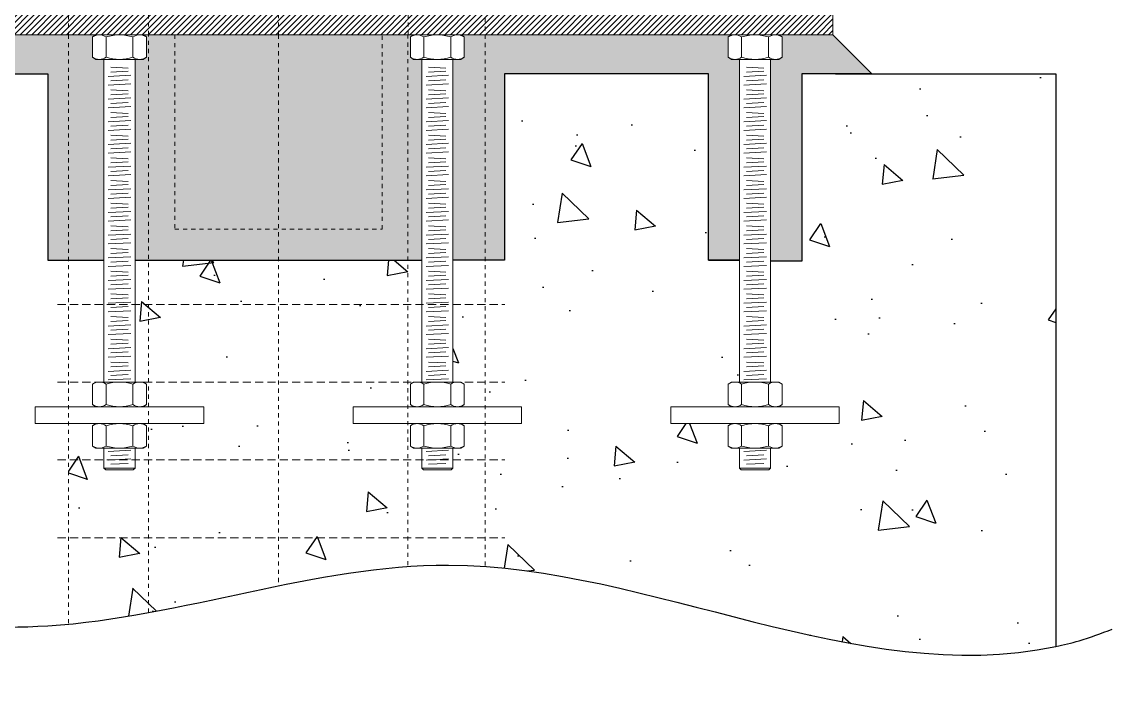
# Model space of a CAD drawing. Header units: millimetres. Extents: x -6949 to 305728, y -55091 to 76684.
# Drawn here: x 16731 to 17573, y -55091 to -54577 of the extents above; entities that cross this region are included whole.
import ezdxf

# ---------------------------------------------------------------- set-up
doc = ezdxf.new("R2010")
doc.units = ezdxf.units.MM
doc.linetypes.add('Tratteggio lungo', pattern=[9.525, 6.35, -3.175])
doc.linetypes.add('Tratto', pattern=[6.35, 3.175, -3.175])
for name, color, linetype, lineweight in [('armatura', 1, 'Continuous', 15), ('bulloni', 5, 'Continuous', 18), ('piastra', 30, 'Continuous', 18), ('S20', 7, 'Continuous', 25), ('tratteggio', 7, 'Tratto', 15)]:
    doc.layers.add(name, color=color, linetype=linetype, lineweight=lineweight)

# ---------------------------------------------------------------- blocks, each defined once
blk = doc.blocks.new('*U90')
at = {"layer": 'bulloni'}
for p, q in [((-8.67, -0.28), (8.67, 0.69)), ((-6.67, 6.94), (6.67, 6.2)), ((-6.67, 3.17), (6.67, 3.91)), ((-8.67, -6.94), (8.67, -5.97)), ((-6.67, -3.5), (6.67, -2.75))]:
    blk.add_line(p, q, dxfattribs=at)
blk = doc.blocks.new('*U91')
at = {"color": 0, "linetype": 'ByBlock', "lineweight": -2, "transparency": 16777216}
for p in [(0, 227.5), (0, 210), (0, 192.5), (0, 175), (0, 157.5), (0, 140), (0, 122.5), (0, 105), (0, 87.5), (0, 70), (0, 52.5), (0, 35), (0, 17.5), (0, 0)]:
    blk.add_blockref('*U90', p, dxfattribs=at)
blk = doc.blocks.new('*U92')
at = {"layer": 'bulloni'}
for p, q in [((-8.67, -0.28), (8.67, 0.69)), ((-6.67, 6.94), (6.67, 6.2)), ((-6.67, 3.17), (6.67, 3.91)), ((-8.67, -6.94), (8.67, -5.97)), ((-6.67, -3.5), (6.67, -2.75))]:
    blk.add_line(p, q, dxfattribs=at)
blk = doc.blocks.new('*U93')
at = {"color": 0, "linetype": 'ByBlock', "lineweight": -2, "transparency": 16777216}
for p in [(0, 227.5), (0, 210), (0, 192.5), (0, 175), (0, 157.5), (0, 140), (0, 122.5), (0, 105), (0, 87.5), (0, 70), (0, 52.5), (0, 35), (0, 17.5), (0, 0)]:
    blk.add_blockref('*U92', p, dxfattribs=at)
blk = doc.blocks.new('*U94')
at = {"layer": 'bulloni'}
for p, q in [((-8.67, -0.28), (8.67, 0.69)), ((-6.67, 6.94), (6.67, 6.2)), ((-6.67, 3.17), (6.67, 3.91)), ((-8.67, -6.94), (8.67, -5.97)), ((-6.67, -3.5), (6.67, -2.75))]:
    blk.add_line(p, q, dxfattribs=at)
blk = doc.blocks.new('*U95')
at = {"color": 0, "linetype": 'ByBlock', "lineweight": -2, "transparency": 16777216}
for p in [(0, 227.5), (0, 210), (0, 192.5), (0, 175), (0, 157.5), (0, 140), (0, 122.5), (0, 105), (0, 87.5), (0, 70), (0, 52.5), (0, 35), (0, 17.5), (0, 0)]:
    blk.add_blockref('*U94', p, dxfattribs=at)

msp = doc.modelspace()

# ---------------------------------------------------------------- hatches: boundary and pattern name
h = msp.add_hatch()
h.set_pattern_fill('ANSI31', color=256)
h.set_pattern_definition([(45, (-600, -541.2806), (-2.24506403, 2.24506403), [])])
h.paths.add_polyline_path([(16758.6084, -54566.7173), (16501.1084, -54566.7173), (16501.1084, -54586.7173), (16758.6084, -54586.7173)])
h.paths.add_polyline_path([(16791.171, -54566.7173), (16758.6084, -54566.7173), (16758.6084, -54586.7173), (16791.171, -54586.7173)])
h.paths.add_polyline_path([(16876.421, -54568.8982), (16876.421, -54566.7173), (16791.171, -54566.7173), (16791.171, -54586.7173), (16876.421, -54586.7173)])
h.paths.add_polyline_path([(16981.7958, -54566.7173), (16876.421, -54566.7173), (16876.421, -54586.7173), (16981.7958, -54586.7173)])
h.paths.add_polyline_path([(17067.0458, -54566.7173), (16981.7958, -54566.7173), (16981.7958, -54586.7173), (17067.0458, -54586.7173)])
h.paths.add_polyline_path([(17103.8985, -54566.7173), (17067.0458, -54566.7173), (17067.0458, -54586.7173), (17103.8302, -54586.7173)])
h.paths.add_polyline_path([(17357.1084, -54566.7173), (17103.8985, -54566.7173), (17103.8302, -54586.7173), (17357.1084, -54586.7173)])
h = msp.add_hatch()
h.set_pattern_fill('AR-SAND', color=256, scale=0.18, angle=48)
h.paths.add_polyline_path([(16929.1084, -54586.7173), (16849.1084, -54586.7173), (16849.1084, -54736.7173), (16929.1084, -54736.7173)], flags=17)
h.paths.add_polyline_path([(17009.1084, -54586.7173), (16929.1084, -54586.7173), (16929.1084, -54736.7173), (17009.1084, -54736.7173)], flags=17)
h.paths.add_polyline_path([(16929.1084, -54736.7173), (16849.1084, -54736.7173), (16849.1084, -54586.7173), (16828.8911, -54586.7173), (16828.8911, -54760.7173), (16929.1084, -54760.7173)])
h.paths.add_polyline_path([(17029.0748, -54586.7173), (17009.1084, -54586.7173), (17009.1084, -54736.7173), (16929.1084, -54736.7173), (16929.1084, -54760.7173), (17029.0748, -54760.7173)])
h.paths.add_polyline_path([(17039.7084, -54605.7173), (17033.4418, -54605.7173), (17031.4671, -54604.4036, -0.01834401), (17030.9238, -54604.0421), (17030.9238, -54588.3925, -0.01834401), (17031.4671, -54588.0311), (17033.4418, -54586.7173), (17029.0748, -54586.7173), (17029.0748, -54760.7173), (17039.7084, -54760.7173)])
h.paths.add_polyline_path([(17088.6484, -54586.7173), (17069.9751, -54586.7173), (17071.9497, -54588.0311, -0.01834401), (17072.4931, -54588.3925), (17072.4931, -54604.0421, -0.01834401), (17071.9497, -54604.4036), (17069.9751, -54605.7173), (17063.7084, -54605.7173), (17063.7084, -54760.7173), (17088.6484, -54760.7173)])
h.paths.add_polyline_path([(17103.6051, -54616.7173), (17207.3584, -54616.7173), (17261.0084, -54616.7173), (17261.0084, -54760.7173), (17285.0084, -54760.7173), (17285.0084, -54605.7173), (17278.7418, -54605.7173), (17276.7671, -54604.4036, -0.01834401), (17276.2238, -54604.0421), (17276.2238, -54588.3925, -0.01834401), (17276.7671, -54588.0311), (17278.7418, -54586.7173), (17088.6484, -54586.7173), (17088.6484, -54760.7173), (17103.6051, -54760.7173)])
h.paths.add_polyline_path([(17333.0084, -54616.7173), (17387.1084, -54616.7173), (17357.1084, -54586.7173), (17315.2751, -54586.7173), (17317.2497, -54588.0311, -0.01834401), (17317.7931, -54588.3925), (17317.7931, -54604.0421, -0.01834401), (17317.2497, -54604.4036), (17315.2751, -54605.7173), (17309.0084, -54605.7173), (17309.0084, -54761.409), (17333.0084, -54761.409)])
h.paths.add_polyline_path([(16794.4084, -54605.7173), (16788.1418, -54605.7173), (16786.1671, -54604.4036, -0.01834401), (16785.6238, -54604.0421), (16785.6238, -54588.3925, -0.01834401), (16786.1671, -54588.0311), (16788.1418, -54586.7173), (16766.9533, -54586.7173), (16766.9533, -54760.7173), (16794.4084, -54760.7173)])
h.paths.add_polyline_path([(16828.8911, -54586.7173), (16824.6751, -54586.7173), (16826.6497, -54588.0311, -0.01834401), (16827.1931, -54588.3925), (16827.1931, -54604.0421, -0.01834401), (16826.6497, -54604.4036), (16824.6751, -54605.7173), (16818.4084, -54605.7173), (16818.4084, -54760.7173), (16828.8911, -54760.7173)])
h.paths.add_polyline_path([(16597.1084, -54616.7173), (16650.8584, -54616.7173), (16751.091, -54616.7173), (16751.091, -54760.7173), (16766.9533, -54760.7173), (16766.9533, -54586.7173), (16579.3751, -54586.7173), (16581.3497, -54588.0311, -0.01834401), (16581.8931, -54588.3925), (16581.8931, -54604.0421, -0.01834401), (16581.3497, -54604.4036), (16579.3751, -54605.7173), (16573.1084, -54605.7173), (16573.1084, -54760.7173), (16597.1084, -54760.7173)])
h.paths.add_polyline_path([(16549.1084, -54605.7173), (16542.8418, -54605.7173), (16540.8671, -54604.4036, -0.01834401), (16540.3238, -54604.0421), (16540.3238, -54588.3925, -0.01834401), (16540.8671, -54588.0311), (16542.8418, -54586.7173), (16501.1084, -54586.7173), (16471.1084, -54616.7173), (16525.1084, -54616.7173), (16525.1084, -54761.409), (16549.1084, -54761.409)])
at = {"true_color": 0xc7c8ca}
h = msp.add_hatch(dxfattribs=at)
h.set_pattern_fill('AR-CONC', color=9, angle=-90)
edge = h.paths.add_edge_path()
edge.add_spline(control_points=[(17088.6484, -54997.0031), (17103.9923, -54998.091), (17119.357, -54999.9547), (17134.7357, -55002.3861)], knot_values=[825.79694302, 825.79694302, 825.79694302, 825.79694302, 872.20362236, 872.20362236, 872.20362236, 872.20362236], degree=3, periodic=0)
edge.add_spline(control_points=[(17134.7357, -55002.3861), (17147.0907, -55004.3394), (17159.4548, -55006.659), (17171.8242, -55009.237)], knot_values=[872.20362236, 872.20362236, 872.20362236, 872.20362236, 909.4863751, 909.4863751, 909.4863751, 909.4863751], degree=3, periodic=0)
edge.add_spline(control_points=[(17171.8242, -55009.237), (17189.5736, -55012.9362), (17207.334, -55017.1673), (17225.095, -55021.6111)], knot_values=[909.4863751, 909.4863751, 909.4863751, 909.4863751, 962.98491576, 962.98491576, 962.98491576, 962.98491576], degree=3, periodic=0)
edge.add_spline(control_points=[(17225.095, -55021.6111), (17252.697, -55028.5172), (17280.3002, -55035.9372), (17307.8648, -55042.6731)], knot_values=[962.98491576, 962.98491576, 962.98491576, 962.98491576, 1046.12629718, 1046.12629718, 1046.12629718, 1046.12629718], degree=3, periodic=0)
edge.add_spline(control_points=[(17307.8648, -55042.6731), (17321.5627, -55046.0205), (17335.251, -55049.1989), (17348.9249, -55052.0614)], knot_values=[1046.12629718, 1046.12629718, 1046.12629718, 1046.12629718, 1087.44234325, 1087.44234325, 1087.44234325, 1087.44234325], degree=3, periodic=0)
edge.add_spline(control_points=[(17348.9249, -55052.0614), (17379.3834, -55058.4376), (17409.7703, -55063.2463), (17440.0317, -55064.8629)], knot_values=[1087.44234325, 1087.44234325, 1087.44234325, 1087.44234325, 1179.4735113, 1179.4735113, 1179.4735113, 1179.4735113], degree=3, periodic=0)
edge.add_spline(control_points=[(17440.0317, -55064.8629), (17446.8506, -55065.2272), (17453.6631, -55065.4294), (17460.4686, -55065.4509)], knot_values=[1179.4735113, 1179.4735113, 1179.4735113, 1179.4735113, 1200.21107938, 1200.21107938, 1200.21107938, 1200.21107938], degree=3, periodic=0)
edge.add_spline(control_points=[(17460.4686, -55065.4509), (17469.5943, -55065.4798), (17478.7075, -55065.1838), (17487.8067, -55064.5181)], knot_values=[1200.21107938, 1200.21107938, 1200.21107938, 1200.21107938, 1228.01889083, 1228.01889083, 1228.01889083, 1228.01889083], degree=3, periodic=0)
edge.add_spline(control_points=[(17487.8067, -55064.5181), (17494.4457, -55064.0324), (17501.0773, -55063.3499), (17507.7009, -55062.4532)], knot_values=[1228.01889083, 1228.01889083, 1228.01889083, 1228.01889083, 1248.30858461, 1248.30858461, 1248.30858461, 1248.30858461], degree=3, periodic=0)
edge.add_spline(control_points=[(17507.7009, -55062.4532), (17514.8464, -55061.4858), (17521.9825, -55060.2691), (17529.1084, -55058.7812)], knot_values=[1248.30858461, 1248.30858461, 1248.30858461, 1248.30858461, 1270.19713433, 1270.19713433, 1270.19713433, 1270.19713433], degree=3, periodic=0)
edge.add_line((17529.1084, -55058.7812), (17529.1084, -54616.7173))
edge.add_line((17529.1084, -54616.7173), (17359.1084, -54616.7173))
edge.add_line((17359.1084, -54616.7173), (17333.0084, -54616.7173))
edge.add_line((17333.0084, -54616.7173), (17333.0084, -54761.409))
edge.add_line((17333.0084, -54761.409), (17309.0084, -54761.409))
edge.add_line((17309.0084, -54761.409), (17309.0084, -54854.7173))
edge.add_line((17309.0084, -54854.7173), (17315.2751, -54854.7173))
edge.add_line((17315.2751, -54854.7173), (17317.2497, -54856.0311))
edge.add_arc((17312.5969, -54863.6137), 8.8963, 54.2621471, 58.465813, ccw=False)
edge.add_line((17317.7931, -54856.3925), (17317.7931, -54872.0421))
edge.add_arc((17312.5969, -54864.821), 8.8963, 301.534187, 305.7378529, ccw=False)
edge.add_line((17317.2497, -54872.4036), (17315.2751, -54873.7173))
edge.add_line((17315.2751, -54873.7173), (17362.0084, -54873.7173))
edge.add_line((17362.0084, -54873.7173), (17362.0084, -54886.7173))
edge.add_line((17362.0084, -54886.7173), (17315.2751, -54886.7173))
edge.add_line((17315.2751, -54886.7173), (17317.2497, -54888.0311))
edge.add_arc((17312.5969, -54895.6137), 8.8963, 54.2621471, 58.465813, ccw=False)
edge.add_line((17317.7931, -54888.3925), (17317.7931, -54904.0421))
edge.add_arc((17312.5969, -54896.821), 8.8963, 301.534187, 305.7378529, ccw=False)
edge.add_line((17317.2497, -54904.4036), (17315.2751, -54905.7173))
edge.add_line((17315.2751, -54905.7173), (17309.0084, -54905.7173))
edge.add_line((17309.0084, -54905.7173), (17309.0084, -54921.0584))
edge.add_line((17309.0084, -54921.0584), (17307.6751, -54922.3917))
edge.add_line((17307.6751, -54922.3917), (17286.3418, -54922.3917))
edge.add_line((17286.3418, -54922.3917), (17285.0084, -54921.0584))
edge.add_line((17285.0084, -54921.0584), (17285.0084, -54905.7173))
edge.add_line((17285.0084, -54905.7173), (17278.7418, -54905.7173))
edge.add_line((17278.7418, -54905.7173), (17276.7671, -54904.4036))
edge.add_arc((17281.42, -54896.821), 8.8963, 234.2621471, 238.465813, ccw=False)
edge.add_line((17276.2238, -54904.0421), (17276.2238, -54888.3925))
edge.add_arc((17281.42, -54895.6137), 8.8963, 121.534187, 125.7378529, ccw=False)
edge.add_line((17276.7671, -54888.0311), (17278.7418, -54886.7173))
edge.add_line((17278.7418, -54886.7173), (17232.0084, -54886.7173))
edge.add_line((17232.0084, -54886.7173), (17232.0084, -54873.7173))
edge.add_line((17232.0084, -54873.7173), (17278.7418, -54873.7173))
edge.add_line((17278.7418, -54873.7173), (17276.7671, -54872.4036))
edge.add_arc((17281.42, -54864.821), 8.8963, 234.2621471, 238.465813, ccw=False)
edge.add_line((17276.2238, -54872.0421), (17276.2238, -54856.3925))
edge.add_arc((17281.42, -54863.6137), 8.8963, 121.534187, 125.7378529, ccw=False)
edge.add_line((17276.7671, -54856.0311), (17278.7418, -54854.7173))
edge.add_line((17278.7418, -54854.7173), (17285.0084, -54854.7173))
edge.add_line((17285.0084, -54854.7173), (17285.0084, -54760.7173))
edge.add_line((17285.0084, -54760.7173), (17261.0084, -54760.7173))
edge.add_line((17261.0084, -54760.7173), (17261.0084, -54616.7173))
edge.add_line((17261.0084, -54616.7173), (17207.3584, -54616.7173))
edge.add_line((17207.3584, -54616.7173), (17088.6484, -54616.7173))
edge.add_line((17088.6484, -54616.7173), (17088.6484, -54873.7173))
edge.add_line((17088.6484, -54873.7173), (17116.7084, -54873.7173))
edge.add_line((17116.7084, -54873.7173), (17116.7084, -54886.7173))
edge.add_line((17116.7084, -54886.7173), (17088.6484, -54886.7173))
edge.add_line((17088.6484, -54886.7173), (17088.6484, -54997.0031))
h.paths.add_polyline_path([(16929.1084, -54760.7173), (16849.1084, -54760.7173), (16848.9337, -54760.7173), (16840.9838, -54760.7173), (16841.1586, -54760.7173), (16828.8911, -54760.7173), (16828.8911, -54794.8286), (16929.1084, -54794.8286)])
h.paths.add_polyline_path([(17029.0748, -54760.7173), (17017.0583, -54760.7173), (17009.1084, -54760.7173), (16929.1084, -54760.7173), (16929.1084, -54794.8286), (17029.0748, -54794.8286)])
h.paths.add_polyline_path([(17103.6051, -54616.7173), (17103.6051, -54760.7173), (17063.7084, -54760.7173), (17063.7084, -54794.8286), (17103.6051, -54794.8286)])
h.paths.add_polyline_path([(17039.7084, -54760.7173), (17029.0748, -54760.7173), (17029.0748, -54794.8286), (17039.7084, -54794.8286)])
h.paths.add_polyline_path([(17039.7084, -54794.8286), (17029.0748, -54794.8286), (17029.0748, -54854.8286), (17033.2745, -54854.8286), (17033.4418, -54854.7173), (17039.7084, -54854.7173)])
h.paths.add_polyline_path([(17088.6484, -54794.8286), (17063.7084, -54794.8286), (17063.7084, -54854.7173), (17069.9751, -54854.7173), (17088.6484, -54854.7787)])
edge = h.paths.add_edge_path()
edge.add_line((17088.6484, -54886.7173), (17069.9751, -54886.7173))
edge.add_line((17069.9751, -54886.7173), (17071.9497, -54888.0311))
edge.add_arc((17067.2969, -54895.6137), 8.8963, 54.2621471, 58.465813, ccw=False)
edge.add_line((17072.4931, -54888.3925), (17072.4931, -54904.0421))
edge.add_arc((17067.2969, -54896.821), 8.8963, 301.534187, 305.7378529, ccw=False)
edge.add_line((17071.9497, -54904.4036), (17069.9751, -54905.7173))
edge.add_line((17069.9751, -54905.7173), (17063.7084, -54905.7173))
edge.add_line((17063.7084, -54905.7173), (17063.7084, -54914.8286))
edge.add_line((17063.7084, -54914.8286), (17088.6484, -54914.8286))
edge.add_line((17088.6484, -54914.8286), (17088.6484, -54886.7173))
edge = h.paths.add_edge_path()
edge.add_line((17088.6484, -54854.8286), (17070.1423, -54854.8286))
edge.add_line((17070.1423, -54854.8286), (17071.9497, -54856.0311))
edge.add_arc((17067.2969, -54863.6137), 8.8963, 54.2621471, 58.465813, ccw=False)
edge.add_line((17072.4931, -54856.3925), (17072.4931, -54872.0421))
edge.add_arc((17067.2969, -54864.821), 8.8963, 301.534187, 305.7378529, ccw=False)
edge.add_line((17071.9497, -54872.4036), (17069.9751, -54873.7173))
edge.add_line((17069.9751, -54873.7173), (17088.6484, -54873.7173))
edge.add_line((17088.6484, -54873.7173), (17088.6484, -54854.8286))
edge = h.paths.add_edge_path()
edge.add_line((17039.7084, -54905.7173), (17033.4418, -54905.7173))
edge.add_line((17033.4418, -54905.7173), (17031.4671, -54904.4036))
edge.add_arc((17036.12, -54896.821), 8.8963, 234.2621471, 238.465813, ccw=False)
edge.add_line((17030.9238, -54904.0421), (17030.9238, -54888.3925))
edge.add_arc((17036.12, -54895.6137), 8.8963, 121.534187, 125.7378529, ccw=False)
edge.add_line((17031.4671, -54888.0311), (17033.4418, -54886.7173))
edge.add_line((17033.4418, -54886.7173), (17029.0748, -54886.7173))
edge.add_line((17029.0748, -54886.7173), (17029.0748, -54914.8286))
edge.add_line((17029.0748, -54914.8286), (17039.7084, -54914.8286))
edge.add_line((17039.7084, -54914.8286), (17039.7084, -54905.7173))
edge = h.paths.add_edge_path()
edge.add_arc((17036.12, -54863.6137), 8.8963, 121.534187, 125.7378529, ccw=False)
edge.add_line((17031.4671, -54856.0311), (17033.2745, -54854.8286))
edge.add_line((17033.2745, -54854.8286), (17029.0748, -54854.8286))
edge.add_line((17029.0748, -54854.8286), (17029.0748, -54873.7173))
edge.add_line((17029.0748, -54873.7173), (17033.4418, -54873.7173))
edge.add_line((17033.4418, -54873.7173), (17031.4671, -54872.4036))
edge.add_arc((17036.12, -54864.821), 8.8963, 234.2621471, 238.465813, ccw=False)
edge.add_line((17030.9238, -54872.0421), (17030.9238, -54856.3925))
h.paths.add_polyline_path([(17029.0748, -54854.8286), (16929.1084, -54854.8286), (16929.1084, -54914.8286), (17029.0748, -54914.8286), (17029.0748, -54886.7173), (16986.7084, -54886.7173), (16986.7084, -54873.7173), (17029.0748, -54873.7173)])
h.paths.add_polyline_path([(17029.0748, -54914.8286), (16929.1084, -54914.8286), (16929.1084, -54974.8286), (17029.0748, -54974.8286)])
h.paths.add_polyline_path([(17088.6484, -54914.8286), (17063.7084, -54914.8286), (17063.7084, -54921.0584), (17062.3751, -54922.3917), (17041.0418, -54922.3917), (17039.7084, -54921.0584), (17039.7084, -54914.8286), (17029.0748, -54914.8286), (17029.0748, -54974.8286), (17088.6484, -54974.8286)])
edge = h.paths.add_edge_path()
edge.add_spline(control_points=[(16929.1084, -55011.9335), (16937.033, -55010.3189), (16944.9569, -55008.7582), (16952.8813, -55007.286)], knot_values=[664.2963679, 664.2963679, 664.2963679, 664.2963679, 688.40806451, 688.40806451, 688.40806451, 688.40806451], degree=3, periodic=0)
edge.add_spline(control_points=[(16952.9902, -55007.2658), (16953.1582, -55007.2346), (16953.3262, -55007.2034), (16953.4942, -55007.1723)], knot_values=[688.51852786, 688.51852786, 688.51852786, 688.51852786, 689.02971656, 689.02971656, 689.02971656, 689.02971656], degree=3, periodic=0)
edge.add_spline(control_points=[(16953.4942, -55007.1723), (16954.265, -55007.0296), (16955.0358, -55006.8877), (16955.8066, -55006.7466)], knot_values=[689.02971656, 689.02971656, 689.02971656, 689.02971656, 691.37502114, 691.37502114, 691.37502114, 691.37502114], degree=3, periodic=0)
edge.add_spline(control_points=[(16960.9538, -55005.8183), (16959.2386, -55006.123), (16957.5235, -55006.4325), (16955.8084, -55006.7463)], knot_values=[691.37686233, 691.37686233, 691.37686233, 691.37686233, 696.59529987, 696.59529987, 696.59529987, 696.59529987], degree=3, periodic=0)
edge.add_spline(control_points=[(16962.214, -55005.5952), (16961.8729, -55005.6554), (16961.5318, -55005.7157), (16961.1907, -55005.7762)], knot_values=[696.83548208, 696.83548208, 696.83548208, 696.83548208, 697.87326546, 697.87326546, 697.87326546, 697.87326546], degree=3, periodic=0)
edge.add_spline(control_points=[(16962.214, -55005.5952), (16962.8537, -55005.4824), (16963.4934, -55005.3703), (16964.1332, -55005.2588)], knot_values=[697.87326546, 697.87326546, 697.87326546, 697.87326546, 699.81965699, 699.81965699, 699.81965699, 699.81965699], degree=3, periodic=0)
edge.add_spline(control_points=[(16964.1332, -55005.2588), (16964.8094, -55005.141), (16965.4856, -55005.0239), (16966.1618, -55004.9077)], knot_values=[699.81965699, 699.81965699, 699.81965699, 699.81965699, 701.87690437, 701.87690437, 701.87690437, 701.87690437], degree=3, periodic=0)
edge.add_spline(control_points=[(16967.2651, -55004.7187), (16966.8975, -55004.7814), (16966.5298, -55004.8444), (16966.1621, -55004.9076)], knot_values=[701.87718085, 701.87718085, 701.87718085, 701.87718085, 702.99575618, 702.99575618, 702.99575618, 702.99575618], degree=3, periodic=0)
edge.add_spline(control_points=[(16967.6247, -55004.6574), (16970.4072, -55004.1837), (16973.19, -55003.7235), (16975.973, -55003.2784)], knot_values=[703.36034073, 703.36034073, 703.36034073, 703.36034073, 711.82557127, 711.82557127, 711.82557127, 711.82557127], degree=3, periodic=0)
edge.add_spline(control_points=[(16975.973, -55003.2784), (16976.8696, -55003.135), (16977.7662, -55002.9931), (16978.6629, -55002.8529)], knot_values=[711.82557127, 711.82557127, 711.82557127, 711.82557127, 714.55282853, 714.55282853, 714.55282853, 714.55282853], degree=3, periodic=0)
edge.add_spline(control_points=[(16979.406, -55002.737), (16979.1583, -55002.7755), (16978.9106, -55002.8141), (16978.6629, -55002.8529)], knot_values=[714.55282853, 714.55282853, 714.55282853, 714.55282853, 715.30629968, 715.30629968, 715.30629968, 715.30629968], degree=3, periodic=0)
edge.add_spline(control_points=[(16979.6117, -55002.7051), (16989.3212, -55001.1988), (16999.0339, -54999.8833), (17008.7523, -54998.8219)], knot_values=[715.51487163, 715.51487163, 715.51487163, 715.51487163, 745.04658921, 745.04658921, 745.04658921, 745.04658921], degree=3, periodic=0)
edge.add_spline(control_points=[(17008.7523, -54998.8219), (17016.8543, -54997.9371), (17024.9604, -54997.2288), (17033.0719, -54996.7338)], knot_values=[745.04658921, 745.04658921, 745.04658921, 745.04658921, 769.66680602, 769.66680602, 769.66680602, 769.66680602], degree=3, periodic=0)
edge.add_spline(control_points=[(17033.7905, -54996.6905), (17033.5966, -54996.702), (17033.4027, -54996.7137), (17033.2089, -54996.7254)], knot_values=[769.80539291, 769.80539291, 769.80539291, 769.80539291, 770.3938648, 770.3938648, 770.3938648, 770.3938648], degree=3, periodic=0)
edge.add_spline(control_points=[(17033.7905, -54996.6905), (17034.6116, -54996.6417), (17035.4327, -54996.595), (17036.2539, -54996.5506)], knot_values=[770.3938648, 770.3938648, 770.3938648, 770.3938648, 772.8858783, 772.8858783, 772.8858783, 772.8858783], degree=3, periodic=0)
edge.add_spline(control_points=[(17036.2539, -54996.5506), (17038.1245, -54996.4495), (17039.9955, -54996.36), (17041.8668, -54996.2825)], knot_values=[772.8858783, 772.8858783, 772.8858783, 772.8858783, 778.56277291, 778.56277291, 778.56277291, 778.56277291], degree=3, periodic=0)
edge.add_spline(control_points=[(17042.9848, -54996.2376), (17042.6846, -54996.2493), (17042.3844, -54996.2612), (17042.0842, -54996.2735)], knot_values=[778.78259725, 778.78259725, 778.78259725, 778.78259725, 779.69330125, 779.69330125, 779.69330125, 779.69330125], degree=3, periodic=0)
edge.add_spline(control_points=[(17042.9848, -54996.2376), (17044.1882, -54996.1909), (17045.3917, -54996.1492), (17046.5953, -54996.1126)], knot_values=[779.69330125, 779.69330125, 779.69330125, 779.69330125, 783.34373992, 783.34373992, 783.34373992, 783.34373992], degree=3, periodic=0)
edge.add_spline(control_points=[(17046.5953, -54996.1126), (17047.0589, -54996.0985), (17047.5226, -54996.0852), (17047.9863, -54996.0726)], knot_values=[783.34373992, 783.34373992, 783.34373992, 783.34373992, 784.74983749, 784.74983749, 784.74983749, 784.74983749], degree=3, periodic=0)
edge.add_spline(control_points=[(17048.427, -54996.0609), (17051.0222, -54995.9933), (17053.618, -54995.9499), (17056.2146, -54995.9319)], knot_values=[785.19535782, 785.19535782, 785.19535782, 785.19535782, 793.06515063, 793.06515063, 793.06515063, 793.06515063], degree=3, periodic=0)
edge.add_spline(control_points=[(17056.2146, -54995.9319), (17056.9998, -54995.9264), (17057.7851, -54995.9233), (17058.5705, -54995.9225)], knot_values=[793.06515063, 793.06515063, 793.06515063, 793.06515063, 795.44516724, 795.44516724, 795.44516724, 795.44516724], degree=3, periodic=0)
edge.add_spline(control_points=[(17088.6479, -54997.0031), (17079.2183, -54996.3345), (17069.4278, -54995.9443), (17059.6475, -54995.9227), (17059.2792, -54995.9224)], knot_values=[796.16098213, 796.16098213, 796.16098213, 796.16098213, 824.68017771, 825.79644977, 825.79644977, 825.79644977, 825.79644977], degree=3, periodic=0)
edge.add_line((17088.6484, -54997.0031), (17088.6484, -54974.8286))
edge.add_line((17088.6484, -54974.8286), (16929.1084, -54974.8286))
edge.add_line((16929.1084, -54974.8286), (16929.1084, -55011.9335))
edge = h.paths.add_edge_path()
edge.add_spline(control_points=[(16828.8911, -55032.6233), (16831.6986, -55032.1086), (16834.5052, -55031.5825), (16837.3112, -55031.0466)], knot_values=[562.79975857, 562.79975857, 562.79975857, 562.79975857, 571.308931, 571.308931, 571.308931, 571.308931], degree=3, periodic=0)
edge.add_spline(control_points=[(16837.3112, -55031.0466), (16837.3947, -55031.0306), (16837.4782, -55031.0147), (16837.5617, -55030.9987)], knot_values=[571.308931, 571.308931, 571.308931, 571.308931, 571.56222632, 571.56222632, 571.56222632, 571.56222632], degree=3, periodic=0)
edge.add_spline(control_points=[(16837.5617, -55030.9987), (16837.8795, -55030.9379), (16838.1973, -55030.877), (16838.5151, -55030.816)], knot_values=[571.56222632, 571.56222632, 571.56222632, 571.56222632, 572.52600264, 572.52600264, 572.52600264, 572.52600264], degree=3, periodic=0)
edge.add_spline(control_points=[(16838.5151, -55030.816), (16839.2409, -55030.6767), (16839.9667, -55030.5367), (16840.6925, -55030.396)], knot_values=[572.52600264, 572.52600264, 572.52600264, 572.52600264, 574.72730313, 574.72730313, 574.72730313, 574.72730313], degree=3, periodic=0)
edge.add_spline(control_points=[(16841.5822, -55030.2233), (16841.3649, -55030.2656), (16841.1475, -55030.3078), (16840.9302, -55030.35)], knot_values=[574.96764285, 574.96764285, 574.96764285, 574.96764285, 575.6269189, 575.6269189, 575.6269189, 575.6269189], degree=3, periodic=0)
edge.add_spline(control_points=[(16842.1805, -55030.1068), (16841.9811, -55030.1457), (16841.7816, -55030.1845), (16841.5822, -55030.2233)], knot_values=[575.6269189, 575.6269189, 575.6269189, 575.6269189, 576.23188029, 576.23188029, 576.23188029, 576.23188029], degree=3, periodic=0)
edge.add_spline(control_points=[(16842.708, -55030.0039), (16842.5323, -55030.0382), (16842.3567, -55030.0725), (16842.1811, -55030.1067)], knot_values=[576.23247508, 576.23247508, 576.23247508, 576.23247508, 576.76524729, 576.76524729, 576.76524729, 576.76524729], degree=3, periodic=0)
edge.add_spline(control_points=[(16842.708, -55030.0039), (16842.7394, -55029.9978), (16842.7708, -55029.9916), (16842.8022, -55029.9855)], knot_values=[576.76524729, 576.76524729, 576.76524729, 576.76524729, 576.86050653, 576.86050653, 576.86050653, 576.86050653], degree=3, periodic=0)
edge.add_spline(control_points=[(16842.8022, -55029.9855), (16843.6724, -55029.8155), (16844.5425, -55029.6446), (16845.4126, -55029.4729)], knot_values=[576.86050653, 576.86050653, 576.86050653, 576.86050653, 579.50033654, 579.50033654, 579.50033654, 579.50033654], degree=3, periodic=0)
edge.add_spline(control_points=[(16845.4127, -55029.4729), (16845.6644, -55029.4232), (16845.916, -55029.3735), (16846.1677, -55029.3237)], knot_values=[579.50048202, 579.50048202, 579.50048202, 579.50048202, 580.26405281, 580.26405281, 580.26405281, 580.26405281], degree=3, periodic=0)
edge.add_spline(control_points=[(16846.1677, -55029.3237), (16846.2257, -55029.3122), (16846.2838, -55029.3007), (16846.3418, -55029.2892)], knot_values=[580.26405281, 580.26405281, 580.26405281, 580.26405281, 580.4401997, 580.4401997, 580.4401997, 580.4401997], degree=3, periodic=0)
edge.add_spline(control_points=[(16846.3418, -55029.2892), (16849.789, -55028.6067), (16853.2351, -55027.9118), (16856.6802, -55027.2073)], knot_values=[580.4401997, 580.4401997, 580.4401997, 580.4401997, 590.8996385, 590.8996385, 590.8996385, 590.8996385], degree=3, periodic=0)
edge.add_spline(control_points=[(16856.6802, -55027.2073), (16856.6803, -55027.2073), (16856.6804, -55027.2073), (16856.6804, -55027.2072)], knot_values=[590.8996385, 590.8996385, 590.8996385, 590.8996385, 590.8998566, 590.8998566, 590.8998566, 590.8998566], degree=3, periodic=0)
edge.add_spline(control_points=[(16856.6804, -55027.2072), (16857.2867, -55027.0833), (16857.893, -55026.959), (16858.4993, -55026.8344)], knot_values=[590.8998566, 590.8998566, 590.8998566, 590.8998566, 592.74058416, 592.74058416, 592.74058416, 592.74058416], degree=3, periodic=0)
edge.add_spline(control_points=[(16858.4993, -55026.8344), (16858.4993, -55026.8344), (16858.4994, -55026.8344), (16858.4994, -55026.8344)], knot_values=[592.74058416, 592.74058416, 592.74058416, 592.74058416, 592.74074397, 592.74074397, 592.74074397, 592.74074397], degree=3, periodic=0)
edge.add_spline(control_points=[(16858.4994, -55026.8344), (16882.0664, -55021.9923), (16905.5907, -55016.7252), (16929.1082, -55011.9335)], knot_values=[592.74074397, 592.74074397, 592.74074397, 592.74074397, 664.2961561, 664.2961561, 664.2961561, 664.2961561], degree=3, periodic=0)
edge.add_line((16929.1084, -55011.9335), (16929.1084, -54974.8286))
edge.add_line((16929.1084, -54974.8286), (16828.8911, -54974.8286))
edge.add_line((16828.8911, -54974.8286), (16828.8911, -55032.6233))
h.paths.add_polyline_path([(16929.1084, -54914.8286), (16828.8911, -54914.8286), (16828.8911, -54974.8286), (16929.1084, -54974.8286)])
h.paths.add_polyline_path([(16828.8911, -54914.8286), (16818.4084, -54914.8286), (16818.4084, -54921.0584), (16817.0751, -54922.3917), (16795.7418, -54922.3917), (16794.4084, -54921.0584), (16794.4084, -54914.8286), (16766.9533, -54914.8286), (16766.9533, -54974.8286), (16828.8911, -54974.8286)])
edge = h.paths.add_edge_path()
edge.add_spline(control_points=[(16766.9533, -55041.5229), (16782.3152, -55040.0703), (16797.64, -55037.9528), (16812.9372, -55035.4146)], knot_values=[500.3811826, 500.3811826, 500.3811826, 500.3811826, 546.69098628, 546.69098628, 546.69098628, 546.69098628], degree=3, periodic=0)
edge.add_spline(control_points=[(16812.9372, -55035.4146), (16812.9661, -55035.4098), (16812.9949, -55035.405), (16813.0237, -55035.4002)], knot_values=[546.69098628, 546.69098628, 546.69098628, 546.69098628, 546.77823146, 546.77823146, 546.77823146, 546.77823146], degree=3, periodic=0)
edge.add_spline(control_points=[(16813.0237, -55035.4002), (16813.1208, -55035.3841), (16813.2179, -55035.368), (16813.3151, -55035.3518)], knot_values=[546.77823146, 546.77823146, 546.77823146, 546.77823146, 547.07226798, 547.07226798, 547.07226798, 547.07226798], degree=3, periodic=0)
edge.add_spline(control_points=[(16813.3151, -55035.3518), (16813.6426, -55035.2973), (16813.9701, -55035.2426), (16814.2976, -55035.1877)], knot_values=[547.07226798, 547.07226798, 547.07226798, 547.07226798, 548.06377472, 548.06377472, 548.06377472, 548.06377472], degree=3, periodic=0)
edge.add_spline(control_points=[(16814.2976, -55035.1877), (16815.4038, -55035.0024), (16816.5099, -55034.8148), (16817.6159, -55034.6252)], knot_values=[548.06377472, 548.06377472, 548.06377472, 548.06377472, 551.41310801, 551.41310801, 551.41310801, 551.41310801], degree=3, periodic=0)
edge.add_spline(control_points=[(16817.6159, -55034.6252), (16821.3758, -55033.9807), (16825.1341, -55033.3122), (16828.8909, -55032.6234)], knot_values=[551.41310801, 551.41310801, 551.41310801, 551.41310801, 562.7996327, 562.7996327, 562.7996327, 562.7996327], degree=3, periodic=0)
edge.add_spline(control_points=[(16828.8909, -55032.6234), (16828.891, -55032.6233), (16828.891, -55032.6233), (16828.8911, -55032.6233)], knot_values=[562.7996327, 562.7996327, 562.7996327, 562.7996327, 562.79975857, 562.79975857, 562.79975857, 562.79975857], degree=3, periodic=0)
edge.add_line((16828.8911, -55032.6233), (16828.8911, -54974.8286))
edge.add_line((16828.8911, -54974.8286), (16766.9533, -54974.8286))
edge.add_line((16766.9533, -54974.8286), (16766.9533, -55041.5229))
h.paths.add_polyline_path([(16929.1084, -54854.8286), (16828.8911, -54854.8286), (16828.8911, -54873.7173), (16871.4084, -54873.7173), (16871.4084, -54886.7173), (16828.8911, -54886.7173), (16828.8911, -54914.8286), (16929.1084, -54914.8286)])
edge = h.paths.add_edge_path()
edge.add_arc((16790.82, -54895.6137), 8.8963, 121.534187, 125.7378529, ccw=False)
edge.add_line((16786.1671, -54888.0311), (16788.1418, -54886.7173))
edge.add_line((16788.1418, -54886.7173), (16766.9533, -54886.7173))
edge.add_line((16766.9533, -54886.7173), (16766.9533, -54914.8286))
edge.add_line((16766.9533, -54914.8286), (16794.4084, -54914.8286))
edge.add_line((16794.4084, -54914.8286), (16794.4084, -54905.7173))
edge.add_line((16794.4084, -54905.7173), (16788.1418, -54905.7173))
edge.add_line((16788.1418, -54905.7173), (16786.1671, -54904.4036))
edge.add_arc((16790.82, -54896.821), 8.8963, 234.2621471, 238.465813, ccw=False)
edge.add_line((16785.6238, -54904.0421), (16785.6238, -54888.3925))
edge = h.paths.add_edge_path()
edge.add_arc((16790.82, -54863.6137), 8.8963, 121.534187, 125.7378529, ccw=False)
edge.add_line((16786.1671, -54856.0311), (16787.9745, -54854.8286))
edge.add_line((16787.9745, -54854.8286), (16766.9533, -54854.8286))
edge.add_line((16766.9533, -54854.8286), (16766.9533, -54873.7173))
edge.add_line((16766.9533, -54873.7173), (16788.1418, -54873.7173))
edge.add_line((16788.1418, -54873.7173), (16786.1671, -54872.4036))
edge.add_arc((16790.82, -54864.821), 8.8963, 234.2621471, 238.465813, ccw=False)
edge.add_line((16785.6238, -54872.0421), (16785.6238, -54856.3925))
edge = h.paths.add_edge_path()
edge.add_line((16828.8911, -54886.7173), (16824.6751, -54886.7173))
edge.add_line((16824.6751, -54886.7173), (16826.6497, -54888.0311))
edge.add_arc((16821.9969, -54895.6137), 8.8963, 54.2621471, 58.465813, ccw=False)
edge.add_line((16827.1931, -54888.3925), (16827.1931, -54904.0421))
edge.add_arc((16821.9969, -54896.821), 8.8963, 301.534187, 305.7378529, ccw=False)
edge.add_line((16826.6497, -54904.4036), (16824.6751, -54905.7173))
edge.add_line((16824.6751, -54905.7173), (16818.4084, -54905.7173))
edge.add_line((16818.4084, -54905.7173), (16818.4084, -54914.8286))
edge.add_line((16818.4084, -54914.8286), (16828.8911, -54914.8286))
edge.add_line((16828.8911, -54914.8286), (16828.8911, -54886.7173))
h.paths.add_polyline_path([(16828.8911, -54794.8286), (16818.4084, -54794.8286), (16818.4084, -54854.7173), (16824.6751, -54854.7173), (16828.8911, -54854.719)])
h.paths.add_polyline_path([(16794.4084, -54794.8286), (16766.9533, -54794.8286), (16766.9533, -54854.8286), (16787.9745, -54854.8286), (16788.1418, -54854.7173), (16794.4084, -54854.7173)])
h.paths.add_polyline_path([(16794.4084, -54760.7173), (16770.4084, -54760.7173), (16766.9533, -54760.7173), (16766.9533, -54794.8286), (16794.4084, -54794.8286)])
h.paths.add_polyline_path([(16828.8911, -54760.7173), (16818.4084, -54760.7173), (16818.4084, -54794.8286), (16828.8911, -54794.8286)])
h.paths.add_polyline_path([(16929.1084, -54794.8286), (16828.8911, -54794.8286), (16828.8911, -54854.8286), (16929.1084, -54854.8286)])
h.paths.add_polyline_path([(17029.0748, -54794.8286), (16929.1084, -54794.8286), (16929.1084, -54854.8286), (17029.0748, -54854.8286)])

# ---------------------------------------------------------------- linework, layer by layer
for points in [[(17359.1084, -54616.7173), (17529.1084, -54616.7173), (17529.1084, -55058.7812)], [(16818.4084, -54760.7173), (17039.7084, -54760.7173)]]:
    msp.add_lwpolyline(points)
msp.add_spline([(16286.4406, -54918.1138), (16506.7185, -55006.7534), (16751.1391, -55042.7726), (17060.3843, -54995.9248), (17529.1084, -55058.7812), (17547.0552, -55054.3268), (17572.6257, -55045.3745)], degree=3)
at = {"layer": 'armatura', "linetype": 'Tratto'}
for points in [[(16828.8911, -54586.7173), (16828.8748, -53749.2167)], [(16766.9533, -53771.6445), (16766.9533, -54586.7173)], [(16929.1084, -53796.1307), (16929.1084, -54586.7173)], [(17091.2303, -53830.9373), (17088.6482, -54586.7173)], [(17029.3258, -54586.7112), (17029.3258, -53855.1939)], [(16766.9533, -54586.7173), (16766.9533, -55042.2448)], [(16828.8911, -55032.6233), (16828.8911, -54586.7173)], [(16929.1084, -54586.7173), (16929.1084, -55011.9335)], [(17029.0748, -54995.9992), (17029.0748, -54586.7112)], [(17088.6484, -54586.6654), (17088.6484, -54998.2727)]]:
    msp.add_lwpolyline(points, dxfattribs=at)
at = {"layer": 'armatura', "linetype": 'Tratteggio lungo'}
for points in [[(16758.6084, -54794.8286), (17103.8302, -54794.8286)], [(16758.6084, -54854.8286), (17103.8302, -54854.8286)], [(16758.6084, -54914.8286), (17103.8302, -54914.8286)], [(16758.6084, -54974.8286), (17103.8302, -54974.8286)]]:
    msp.add_lwpolyline(points, dxfattribs=at)
at = {"layer": 'bulloni'}
for p, q in [((16788.1418, -54586.7173), (16785.6238, -54588.3925)), ((16788.1418, -54586.7173), (16824.6751, -54586.7173)), ((16824.6751, -54586.7173), (16827.1931, -54588.3925)), ((17033.4418, -54586.7173), (17030.9238, -54588.3925)), ((17033.4418, -54586.7173), (17069.9751, -54586.7173)), ((17069.9751, -54586.7173), (17072.4931, -54588.3925)), ((17278.7418, -54586.7173), (17276.2238, -54588.3925)), ((17278.7418, -54586.7173), (17315.2751, -54586.7173)), ((17315.2751, -54586.7173), (17317.7931, -54588.3925)), ((16785.6238, -54588.3925), (16785.6238, -54604.0421)), ((16796.0161, -54588.3925), (16796.0161, -54604.0421)), ((16816.8007, -54604.0421), (16816.8007, -54588.3925)), ((16827.1931, -54588.3925), (16827.1931, -54604.0421)), ((17030.9238, -54588.3925), (17030.9238, -54604.0421)), ((17041.3161, -54588.3925), (17041.3161, -54604.0421)), ((17062.1007, -54604.0421), (17062.1007, -54588.3925)), ((17072.4931, -54588.3925), (17072.4931, -54604.0421)), ((17276.2238, -54588.3925), (17276.2238, -54604.0421)), ((17286.6161, -54588.3925), (17286.6161, -54604.0421)), ((17307.4007, -54604.0421), (17307.4007, -54588.3925)), ((17317.7931, -54588.3925), (17317.7931, -54604.0421)), ((16788.1418, -54605.7173), (16785.6238, -54604.0421)), ((16824.6751, -54605.7173), (16827.1931, -54604.0421)), ((17033.4418, -54605.7173), (17030.9238, -54604.0421)), ((17069.9751, -54605.7173), (17072.4931, -54604.0421)), ((17278.7418, -54605.7173), (17276.2238, -54604.0421)), ((17315.2751, -54605.7173), (17317.7931, -54604.0421)), ((16788.1418, -54605.7173), (16824.6751, -54605.7173)), ((16794.4084, -54605.7173), (16794.4084, -54854.7173)), ((16818.4084, -54854.7173), (16818.4084, -54605.7173)), ((17033.4418, -54605.7173), (17069.9751, -54605.7173)), ((17039.7084, -54605.7173), (17039.7084, -54854.7173)), ((17063.7084, -54854.7173), (17063.7084, -54605.7173)), ((17278.7418, -54605.7173), (17315.2751, -54605.7173)), ((17285.0084, -54605.7173), (17285.0084, -54854.7173)), ((17309.0084, -54854.7173), (17309.0084, -54605.7173)), ((16788.1418, -54854.7173), (16785.6238, -54856.3925)), ((16785.6238, -54856.3925), (16785.6238, -54872.0421)), ((16824.6751, -54854.7173), (16788.1418, -54854.7173)), ((16796.0161, -54872.0421), (16796.0161, -54856.3925)), ((16816.8007, -54856.3925), (16816.8007, -54872.0421)), ((16824.6751, -54854.7173), (16827.1931, -54856.3925)), ((16827.1931, -54856.3925), (16827.1931, -54872.0421)), ((17033.4418, -54854.7173), (17030.9238, -54856.3925)), ((17030.9238, -54856.3925), (17030.9238, -54872.0421)), ((17069.9751, -54854.7173), (17033.4418, -54854.7173)), ((17041.3161, -54872.0421), (17041.3161, -54856.3925)), ((17062.1007, -54856.3925), (17062.1007, -54872.0421)), ((17069.9751, -54854.7173), (17072.4931, -54856.3925)), ((17072.4931, -54856.3925), (17072.4931, -54872.0421)), ((17278.7418, -54854.7173), (17276.2238, -54856.3925)), ((17276.2238, -54856.3925), (17276.2238, -54872.0421)), ((17315.2751, -54854.7173), (17278.7418, -54854.7173)), ((17286.6161, -54872.0421), (17286.6161, -54856.3925)), ((17307.4007, -54856.3925), (17307.4007, -54872.0421)), ((17315.2751, -54854.7173), (17317.7931, -54856.3925)), ((17317.7931, -54856.3925), (17317.7931, -54872.0421)), ((16788.1418, -54873.7173), (16785.6238, -54872.0421)), ((16824.6751, -54873.7173), (16827.1931, -54872.0421)), ((17033.4418, -54873.7173), (17030.9238, -54872.0421)), ((17069.9751, -54873.7173), (17072.4931, -54872.0421)), ((17278.7418, -54873.7173), (17276.2238, -54872.0421)), ((17315.2751, -54873.7173), (17317.7931, -54872.0421)), ((16824.6751, -54873.7173), (16788.1418, -54873.7173)), ((17069.9751, -54873.7173), (17033.4418, -54873.7173)), ((17315.2751, -54873.7173), (17278.7418, -54873.7173)), ((16788.1418, -54886.7173), (16785.6238, -54888.3925)), ((16785.6238, -54888.3925), (16785.6238, -54904.0421)), ((16824.6751, -54886.7173), (16788.1418, -54886.7173)), ((16796.0161, -54904.0421), (16796.0161, -54888.3925)), ((16816.8007, -54888.3925), (16816.8007, -54904.0421)), ((16824.6751, -54886.7173), (16827.1931, -54888.3925)), ((16827.1931, -54888.3925), (16827.1931, -54904.0421)), ((17033.4418, -54886.7173), (17030.9238, -54888.3925)), ((17030.9238, -54888.3925), (17030.9238, -54904.0421)), ((17069.9751, -54886.7173), (17033.4418, -54886.7173)), ((17041.3161, -54904.0421), (17041.3161, -54888.3925)), ((17062.1007, -54888.3925), (17062.1007, -54904.0421)), ((17069.9751, -54886.7173), (17072.4931, -54888.3925)), ((17072.4931, -54888.3925), (17072.4931, -54904.0421)), ((17278.7418, -54886.7173), (17276.2238, -54888.3925)), ((17276.2238, -54888.3925), (17276.2238, -54904.0421)), ((17315.2751, -54886.7173), (17278.7418, -54886.7173)), ((17286.6161, -54904.0421), (17286.6161, -54888.3925)), ((17307.4007, -54888.3925), (17307.4007, -54904.0421)), ((17315.2751, -54886.7173), (17317.7931, -54888.3925)), ((17317.7931, -54888.3925), (17317.7931, -54904.0421)), ((16788.1418, -54905.7173), (16785.6238, -54904.0421)), ((16824.6751, -54905.7173), (16788.1418, -54905.7173)), ((16794.4084, -54921.0584), (16794.4084, -54905.7173)), ((16818.4084, -54921.0584), (16818.4084, -54905.7173)), ((16824.6751, -54905.7173), (16827.1931, -54904.0421)), ((17033.4418, -54905.7173), (17030.9238, -54904.0421)), ((17069.9751, -54905.7173), (17033.4418, -54905.7173)), ((17039.7084, -54921.0584), (17039.7084, -54905.7173)), ((17063.7084, -54921.0584), (17063.7084, -54905.7173)), ((17069.9751, -54905.7173), (17072.4931, -54904.0421)), ((17278.7418, -54905.7173), (17276.2238, -54904.0421)), ((17315.2751, -54905.7173), (17278.7418, -54905.7173)), ((17285.0084, -54921.0584), (17285.0084, -54905.7173)), ((17309.0084, -54921.0584), (17309.0084, -54905.7173)), ((17315.2751, -54905.7173), (17317.7931, -54904.0421)), ((16797.7418, -54908.2833), (16815.0751, -54907.3138)), ((16797.7418, -54914.9499), (16815.0751, -54913.9805)), ((16799.7418, -54911.5048), (16813.0751, -54910.759)), ((17043.0418, -54908.2833), (17060.3751, -54907.3138)), ((17043.0418, -54914.9499), (17060.3751, -54913.9805)), ((17045.0418, -54911.5048), (17058.3751, -54910.759)), ((17288.3418, -54908.2833), (17305.6751, -54907.3138)), ((17288.3418, -54914.9499), (17305.6751, -54913.9805)), ((17290.3418, -54911.5048), (17303.6751, -54910.759)), ((16795.7418, -54922.3917), (16794.4084, -54921.0584)), ((16818.4084, -54921.0584), (16794.4084, -54921.0584)), ((16817.0751, -54922.3917), (16795.7418, -54922.3917)), ((16799.7418, -54918.1714), (16813.0751, -54917.4257)), ((16818.4084, -54921.0584), (16817.0751, -54922.3917)), ((17041.0418, -54922.3917), (17039.7084, -54921.0584)), ((17063.7084, -54921.0584), (17039.7084, -54921.0584)), ((17062.3751, -54922.3917), (17041.0418, -54922.3917)), ((17045.0418, -54918.1714), (17058.3751, -54917.4257)), ((17063.7084, -54921.0584), (17062.3751, -54922.3917)), ((17286.3418, -54922.3917), (17285.0084, -54921.0584)), ((17309.0084, -54921.0584), (17285.0084, -54921.0584)), ((17307.6751, -54922.3917), (17286.3418, -54922.3917)), ((17290.3418, -54918.1714), (17303.6751, -54917.4257)), ((17309.0084, -54921.0584), (17307.6751, -54922.3917))]:
    msp.add_line(p, q, dxfattribs=at)
for points in [[(16741.4084, -54873.7173), (16871.4084, -54873.7173), (16871.4084, -54886.7173), (16741.4084, -54886.7173), (16741.4084, -54873.7173)], [(16986.7084, -54873.7173), (17116.7084, -54873.7173), (17116.7084, -54886.7173), (16986.7084, -54886.7173), (16986.7084, -54873.7173)], [(17232.0084, -54873.7173), (17362.0084, -54873.7173), (17362.0084, -54886.7173), (17232.0084, -54886.7173), (17232.0084, -54873.7173)]]:
    msp.add_lwpolyline(points, dxfattribs=at)
for centre, radius, start, end in [((16790.82, -54595.6137), 8.8963, 54.2621471, 125.7378529), ((16806.4084, -54619.7899), 33.0726, 71.6858188, 108.3141812), ((16821.9969, -54595.6137), 8.8963, 54.2621471, 125.7378529), ((17036.12, -54595.6137), 8.8963, 54.2621471, 125.7378529), ((17051.7084, -54619.7899), 33.0726, 71.6858188, 108.3141812), ((17067.2969, -54595.6137), 8.8963, 54.2621471, 125.7378529), ((17281.42, -54595.6137), 8.8963, 54.2621471, 125.7378529), ((17297.0084, -54619.7899), 33.0726, 71.6858188, 108.3141812), ((17312.5969, -54595.6137), 8.8963, 54.2621471, 125.7378529), ((16790.82, -54596.821), 8.8963, 234.2621471, 305.7378529), ((16806.4084, -54572.6448), 33.0726, 251.6858188, 288.3141812), ((16821.9969, -54596.821), 8.8963, 234.2621471, 305.7378529), ((17036.12, -54596.821), 8.8963, 234.2621471, 305.7378529), ((17051.7084, -54572.6448), 33.0726, 251.6858188, 288.3141812), ((17067.2969, -54596.821), 8.8963, 234.2621471, 305.7378529), ((17281.42, -54596.821), 8.8963, 234.2621471, 305.7378529), ((17297.0084, -54572.6448), 33.0726, 251.6858188, 288.3141812), ((17312.5969, -54596.821), 8.8963, 234.2621471, 305.7378529), ((16790.82, -54863.6137), 8.8963, 54.2621471, 125.7378529), ((16806.4084, -54887.7899), 33.0726, 71.6858188, 108.3141812), ((16821.9969, -54863.6137), 8.8963, 54.2621471, 125.7378529), ((17036.12, -54863.6137), 8.8963, 54.2621471, 125.7378529), ((17051.7084, -54887.7899), 33.0726, 71.6858188, 108.3141812), ((17067.2969, -54863.6137), 8.8963, 54.2621471, 125.7378529), ((17281.42, -54863.6137), 8.8963, 54.2621471, 125.7378529), ((17297.0084, -54887.7899), 33.0726, 71.6858188, 108.3141812), ((17312.5969, -54863.6137), 8.8963, 54.2621471, 125.7378529), ((16790.82, -54864.821), 8.8963, 234.2621471, 305.7378529), ((16806.4084, -54840.6448), 33.0726, 251.6858188, 288.3141812), ((16821.9969, -54864.821), 8.8963, 234.2621471, 305.7378529), ((17036.12, -54864.821), 8.8963, 234.2621471, 305.7378529), ((17051.7084, -54840.6448), 33.0726, 251.6858188, 288.3141812), ((17067.2969, -54864.821), 8.8963, 234.2621471, 305.7378529), ((17281.42, -54864.821), 8.8963, 234.2621471, 305.7378529), ((17297.0084, -54840.6448), 33.0726, 251.6858188, 288.3141812), ((17312.5969, -54864.821), 8.8963, 234.2621471, 305.7378529), ((16790.82, -54895.6137), 8.8963, 54.2621471, 125.7378529), ((16806.4084, -54919.7899), 33.0726, 71.6858188, 108.3141812), ((16821.9969, -54895.6137), 8.8963, 54.2621471, 125.7378529), ((17036.12, -54895.6137), 8.8963, 54.2621471, 125.7378529), ((17051.7084, -54919.7899), 33.0726, 71.6858188, 108.3141812), ((17067.2969, -54895.6137), 8.8963, 54.2621471, 125.7378529), ((17281.42, -54895.6137), 8.8963, 54.2621471, 125.7378529), ((17297.0084, -54919.7899), 33.0726, 71.6858188, 108.3141812), ((17312.5969, -54895.6137), 8.8963, 54.2621471, 125.7378529), ((16790.82, -54896.821), 8.8963, 234.2621471, 305.7378529), ((16806.4084, -54872.6448), 33.0726, 251.6858188, 288.3141812), ((16821.9969, -54896.821), 8.8963, 234.2621471, 305.7378529), ((17036.12, -54896.821), 8.8963, 234.2621471, 305.7378529), ((17051.7084, -54872.6448), 33.0726, 251.6858188, 288.3141812), ((17067.2969, -54896.821), 8.8963, 234.2621471, 305.7378529), ((17281.42, -54896.821), 8.8963, 234.2621471, 305.7378529), ((17297.0084, -54872.6448), 33.0726, 251.6858188, 288.3141812), ((17312.5969, -54896.821), 8.8963, 234.2621471, 305.7378529)]:
    msp.add_arc(centre, radius, start, end, dxfattribs=at)
at = {"layer": 'piastra'}
msp.add_lwpolyline([(17357.1084, -54586.7173), (16501.1084, -54586.7173), (16501.1084, -54566.7173), (17357.1084, -54566.7173)], close=True, dxfattribs=at)
at = {"layer": 'S20'}
for points in [[(17357.1084, -54586.7173), (17387.1084, -54616.7173), (17387.1084, -54616.7173), (17387.1084, -54616.7173), (17333.0084, -54616.7173), (17333.0084, -54761.409), (17309.0084, -54761.409)], [(16597.1084, -54760.7173), (16597.1084, -54616.7173), (16650.8584, -54616.7173), (16751.091, -54616.7173), (16751.091, -54760.7173), (16794.4084, -54760.7173), (16794.4084, -54760.7173)], [(17261.0084, -54760.7173), (17261.0084, -54616.7173), (17207.3584, -54616.7173), (17103.6051, -54616.7173), (17103.6051, -54760.7173), (17063.7084, -54760.7173), (17063.7084, -54760.7173)]]:
    msp.add_lwpolyline(points, dxfattribs=at)
msp.add_lwpolyline([(17261.0084, -54760.7173), (17285.0084, -54760.7173)], close=True, dxfattribs=at)
at = {"layer": 'tratteggio'}
msp.add_lwpolyline([(16849.1084, -54586.7173), (16849.1084, -54736.7173), (17009.1084, -54736.7173), (17009.1084, -54586.7173)], dxfattribs=at)

# ---------------------------------------------------------------- block references
for name, p in [('*U95', (16806.4084, -54846.1564)), ('*U93', (17051.7084, -54846.1564)), ('*U91', (17297.0084, -54846.1564))]:
    msp.add_blockref(name, p)

doc.saveas('drawing.dxf')
